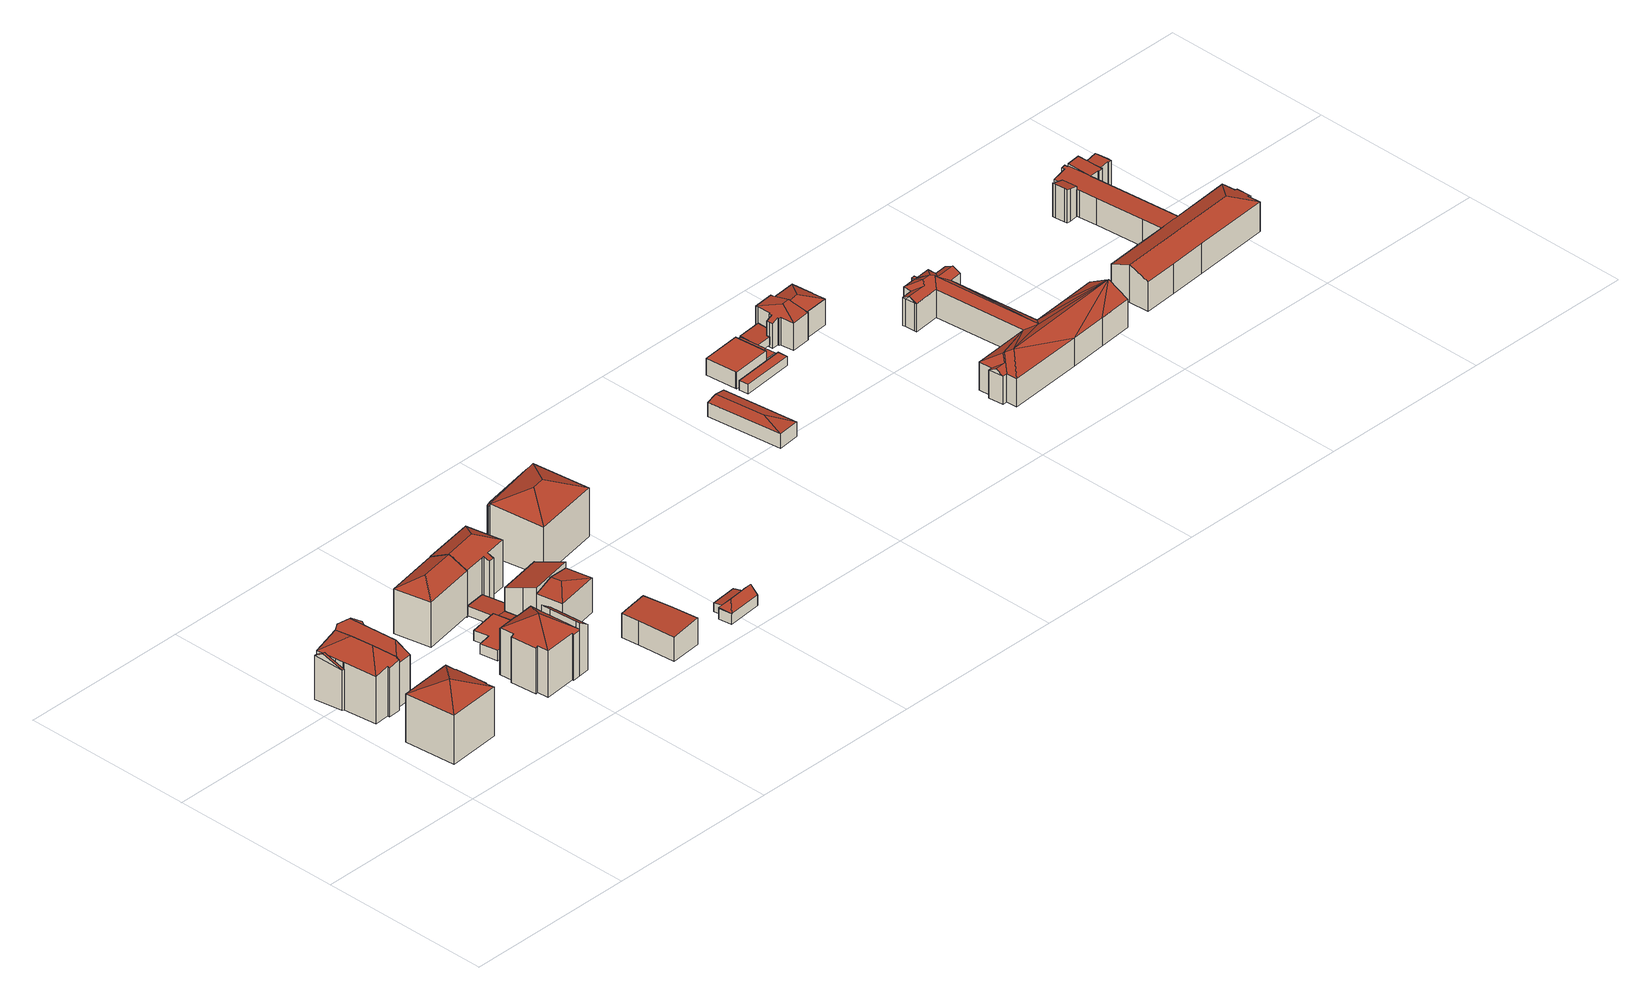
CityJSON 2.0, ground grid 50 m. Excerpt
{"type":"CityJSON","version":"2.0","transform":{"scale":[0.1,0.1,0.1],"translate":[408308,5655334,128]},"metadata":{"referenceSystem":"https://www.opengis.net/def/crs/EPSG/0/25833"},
"CityObjects":{
"building1":{"type":"Building","attributes":{"Dachtyp_tdc":"tdcTentRoof","Gemeindeschluessel":14612000,"Dachneigung":23.63,"QualitaetDacherkennung":55,"Geometrietyp2DReferenz":"3000","measuredHeight":17.8,"function":"31001_9998","roofType":"3500"},"geometry":[{"type":"Solid","lod":"2","boundaries":[[[[0,1,2,3]],[[1,4,5,2]],[[4,6,7,5]],[[6,8,9,7]],[[8,10,11,9]],[[10,12,13,11]],[[12,14,15,13]],[[14,0,3,15]],[[6,4,16]],[[0,14,12,10,8,6,16]],[[1,0,16]],[[4,1,16]],[[3,2,5,7,9,11,13,15]]]],"semantics":{"surfaces":[{"type":"WallSurface"},{"type":"RoofSurface"},{"type":"GroundSurface"}],"values":[[0,0,0,0,0,0,0,0,1,1,1,1,2]]}}]},
"building2":{"type":"Building","attributes":{"Gemeindeschluessel":14612000,"Geometrietyp2DReferenz":"3000","function":"31001_9998","roofType":"9999"},"children":["building2-1","building2-2","building2-3"]},
"building2-1":{"type":"BuildingPart","attributes":{"Dachtyp_tdc":"tdcGableRoof","Dachneigung":21.83,"QualitaetDacherkennung":17,"Geometrietyp2DReferenz":"3000","measuredHeight":14.41,"roofType":"3100"},"parents":["building2"],"geometry":[{"type":"MultiSurface","lod":"2","boundaries":[[[17,18,19,20]],[[18,21,22,19]],[[21,23,24,22]],[[21,18,25]],[[18,17,26,27,25]],[[23,21,25,27,28]],[[20,19,22,24]]],"semantics":{"surfaces":[{"type":"WallSurface"},{"type":"RoofSurface"},{"type":"GroundSurface"}],"values":[0,0,0,0,1,1,2]}}]},
"building2-2":{"type":"BuildingPart","attributes":{"Dachtyp_tdc":"tdcHipRoof","Dachneigung":24.2,"QualitaetDacherkennung":40,"Geometrietyp2DReferenz":"3000","measuredHeight":17.04,"roofType":"3200"},"parents":["building2"],"geometry":[{"type":"MultiSurface","lod":"2","boundaries":[[[29,30,31,32]],[[30,33,34,31]],[[33,35,36,34]],[[35,37,38,36]],[[37,39,17,20,38]],[[40,41,42,43,24,23]],[[44,45,46]],[[44,29,32,45]],[[41,40,47]],[[37,35,33,30,29,44,48]],[[40,28,26,39,37,48,47]],[[44,41,47,48]],[[32,31,34,36,38,20,24,43,45]]],"semantics":{"surfaces":[{"type":"WallSurface"},{"type":"RoofSurface"},{"type":"GroundSurface"}],"values":[0,0,0,0,0,0,0,0,1,1,1,1,2]}}]},
"building2-3":{"type":"BuildingPart","attributes":{"Dachtyp_tdc":"tdcFreeFormRoof","Dachneigung":61.93,"QualitaetDacherkennung":18,"Geometrietyp2DReferenz":"3000","measuredHeight":18.67,"roofType":"5000"},"parents":["building2"],"geometry":[{"type":"MultiSurface","lod":"2","boundaries":[[[49,50,51,52]],[[50,53,54,51]],[[53,55,56,54]],[[55,57,58,56]],[[57,46,45,58]],[[42,59,60,43]],[[59,49,52,60]],[[46,57,61]],[[62,61,57,55]],[[55,53,63,64,62]],[[63,50,49,65,64]],[[59,42,46,61,62,64,65]],[[50,63,53]],[[59,65,49]],[[52,51,54,56,58,45,43,60]]],"semantics":{"surfaces":[{"type":"WallSurface"},{"type":"RoofSurface"},{"type":"GroundSurface"}],"values":[0,0,0,0,0,0,0,1,1,1,1,1,0,0,2]}}]},
"building3":{"type":"Building","attributes":{"Gemeindeschluessel":14612000,"Geometrietyp2DReferenz":"3000","function":"31001_9998","roofType":"9999"},"children":["building3-1","building3-2"]},
"building3-1":{"type":"BuildingPart","attributes":{"Dachtyp_tdc":"tdcPolyFlatRoof","Dachneigung":35.31,"QualitaetDacherkennung":50,"Geometrietyp2DReferenz":"3000","measuredHeight":15.79,"roofType":"2100"},"parents":["building3"],"geometry":[{"type":"MultiSurface","lod":"2","boundaries":[[[66,67,68,69]],[[67,70,71,68]],[[70,72,73,71]],[[72,74,75,73]],[[74,76,77,75]],[[76,78,79,77]],[[78,80,81,82,79]],[[83,66,69,84,85]],[[83,80,78,76,74,72,70,67,66]],[[69,68,71,73,75,77,79,82,86,84]]],"semantics":{"surfaces":[{"type":"WallSurface"},{"type":"RoofSurface"},{"type":"GroundSurface"}],"values":[0,0,0,0,0,0,0,0,1,2]}}]},
"building3-2":{"type":"BuildingPart","attributes":{"Dachtyp_tdc":"tdcTentRoof","Dachneigung":36.89,"QualitaetDacherkennung":38,"Geometrietyp2DReferenz":"3000","measuredHeight":18.36,"roofType":"3500"},"parents":["building3"],"geometry":[{"type":"MultiSurface","lod":"2","boundaries":[[[81,87,88,82]],[[87,89,90,88]],[[89,91,92,90]],[[91,93,94,92]],[[93,95,96,94]],[[95,97,98,96]],[[97,99,100,98]],[[99,101,102,100]],[[101,103,104,102]],[[103,105,106,104]],[[105,107,108,106]],[[107,109,110,108]],[[109,85,84,110]],[[91,89,87,81,111,112]],[[101,99,97,95,93,91,112]],[[109,107,105,103,101,112]],[[111,85,109,112]],[[82,88,90,92,94,96,98,100,102,104,106,108,110,84,86]]],"semantics":{"surfaces":[{"type":"WallSurface"},{"type":"RoofSurface"},{"type":"GroundSurface"}],"values":[0,0,0,0,0,0,0,0,0,0,0,0,0,1,1,1,1,2]}}]},
"building4":{"type":"Building","attributes":{"Dachtyp_tdc":"tdcHipAndGableRoof","Gemeindeschluessel":14612000,"Dachneigung":28.5,"QualitaetDacherkennung":60,"Geometrietyp2DReferenz":"3000","measuredHeight":16.3,"function":"31001_9998","roofType":"5000"},"geometry":[{"type":"Solid","lod":"2","boundaries":[[[[113,114,115,116]],[[117,118,119,120]],[[121,122,118,117]],[[122,114,119,118]],[[114,113,120,119]],[[113,121,117,120]],[[114,122,115]],[[121,113,116]],[[122,121,116,115]]]],"semantics":{"surfaces":[{"type":"RoofSurface"},{"type":"GroundSurface"},{"type":"WallSurface"}],"values":[[0,1,2,2,2,2,0,2,0]]}}]},
"building5":{"type":"Building","attributes":{"Dachtyp_tdc":"tdcPolyFlatRoof","Gemeindeschluessel":14612000,"Dachneigung":0,"QualitaetDacherkennung":18,"Geometrietyp2DReferenz":"3000","measuredHeight":3.03,"function":"31001_9998","roofType":"1000"},"geometry":[{"type":"Solid","lod":"2","boundaries":[[[[123,124,125,126]],[[124,127,128,125]],[[127,129,130,128]],[[129,131,132,130]],[[131,133,134,132]],[[133,135,136,134]],[[135,137,138,136]],[[137,123,126,138]],[[137,135,133,131,129,127,124,123]],[[126,125,128,130,132,134,136,138]]]],"semantics":{"surfaces":[{"type":"WallSurface"},{"type":"RoofSurface"},{"type":"GroundSurface"}],"values":[[0,0,0,0,0,0,0,0,1,2]]}}]},
"building6":{"type":"Building","attributes":{"Dachtyp_tdc":"tdcPolyFlatRoof","Gemeindeschluessel":14612000,"Dachneigung":0,"QualitaetDacherkennung":70,"Geometrietyp2DReferenz":"3000","measuredHeight":3,"function":"31001_9998","roofType":"1000"},"geometry":[{"type":"Solid","lod":"2","boundaries":[[[[139,140,141,142]],[[140,143,144,141]],[[143,145,146,144]],[[145,139,142,146]],[[145,143,140,139]],[[142,141,144,146]]]],"semantics":{"surfaces":[{"type":"WallSurface"},{"type":"RoofSurface"},{"type":"GroundSurface"}],"values":[[0,0,0,0,1,2]]}}]},
"building7":{"type":"Building","attributes":{"Gemeindeschluessel":14612000,"Geometrietyp2DReferenz":"3000","function":"31001_9998","roofType":"9999"},"children":["building7-1","building7-2"]},
"building7-1":{"type":"BuildingPart","attributes":{"Dachtyp_tdc":"tdcPolyFlatRoof","Dachneigung":4.96,"QualitaetDacherkennung":75,"Geometrietyp2DReferenz":"3000","measuredHeight":2.8,"roofType":"2100"},"parents":["building7"],"geometry":[{"type":"MultiSurface","lod":"2","boundaries":[[[147,148,149,150]],[[148,151,152,149]],[[153,147,150,154]],[[153,155,151,148,147]],[[150,149,152,154]]],"semantics":{"surfaces":[{"type":"WallSurface"},{"type":"RoofSurface"},{"type":"GroundSurface"}],"values":[0,0,0,1,2]}}]},
"building7-2":{"type":"BuildingPart","attributes":{"Dachtyp_tdc":"tdcPolyFlatRoof","Dachneigung":3.91,"QualitaetDacherkennung":71,"Geometrietyp2DReferenz":"3000","measuredHeight":2.79,"roofType":"2100"},"parents":["building7"],"geometry":[{"type":"MultiSurface","lod":"2","boundaries":[[[156,157,158,159]],[[157,160,161,158]],[[160,162,153,154,161]],[[151,163,164,152]],[[163,156,159,164]],[[163,151,155,162,160,157,156]],[[159,158,161,154,152,164]]],"semantics":{"surfaces":[{"type":"WallSurface"},{"type":"RoofSurface"},{"type":"GroundSurface"}],"values":[0,0,0,0,0,1,2]}}]},
"building8":{"type":"Building","attributes":{"Dachtyp_tdc":"tdcHipAndGableRoof","Gemeindeschluessel":14612000,"Dachneigung":10.23,"QualitaetDacherkennung":33,"Geometrietyp2DReferenz":"3000","measuredHeight":11.48,"function":"31001_9998","roofType":"5000"},"geometry":[{"type":"Solid","lod":"2","boundaries":[[[[165,166,167,168]],[[166,169,170,167]],[[169,171,172,170]],[[171,165,168,172]],[[169,166,173]],[[165,171,174]],[[166,165,174,173]],[[171,169,173,174]],[[168,167,170,172]]]],"semantics":{"surfaces":[{"type":"WallSurface"},{"type":"RoofSurface"},{"type":"GroundSurface"}],"values":[[0,0,0,0,1,0,1,1,2]]}}]},
"building9":{"type":"Building","attributes":{"Dachtyp_tdc":"tdcHipAndGableRoof","Gemeindeschluessel":14612000,"Dachneigung":27.97,"QualitaetDacherkennung":64,"Geometrietyp2DReferenz":"3000","measuredHeight":16.74,"function":"31001_9998","roofType":"5000"},"geometry":[{"type":"Solid","lod":"2","boundaries":[[[[175,176,177,178]],[[176,179,180,177]],[[179,181,182,180]],[[181,183,184,182]],[[176,175,185]],[[175,186,187,185]],[[187,188,189,190,183,181,179,176,185]],[[184,191,192,193,194,195,178,177,180,182]],[[183,190,191,184]],[[190,189,192,191]],[[189,188,193,192]],[[188,187,194,193]],[[187,186,195,194]],[[186,175,178,195]]]],"semantics":{"surfaces":[{"type":"WallSurface"},{"type":"RoofSurface"},{"type":"GroundSurface"}],"values":[[0,0,0,0,1,1,1,2,0,0,0,0,0,0]]}}]},
"building10":{"type":"Building","attributes":{"Dachtyp_tdc":"tdcPolyFlatRoof","Gemeindeschluessel":14612000,"Dachneigung":21.14,"QualitaetDacherkennung":76,"Geometrietyp2DReferenz":"3000","measuredHeight":13.13,"function":"31001_9998","roofType":"2100"},"geometry":[{"type":"Solid","lod":"2","boundaries":[[[[196,197,198,199]],[[197,200,201,198]],[[200,202,203,201]],[[202,204,205,203]],[[204,206,207,205]],[[206,208,209,207]],[[208,196,199,209]],[[208,206,204,202,200,197,196]],[[199,198,201,203,205,207,209]]]],"semantics":{"surfaces":[{"type":"WallSurface"},{"type":"RoofSurface"},{"type":"GroundSurface"}],"values":[[0,0,0,0,0,0,0,1,2]]}}]},
"building11":{"type":"Building","attributes":{"Gemeindeschluessel":14612000,"Dachtyp_tdc":"tdcPolyFlatRoof","Dachneigung":4.9,"QualitaetDacherkennung":80,"Geometrietyp2DReferenz":"3000","measuredHeight":7.87,"function":"31001_9998","roofType":"2100"},"geometry":[{"type":"Solid","lod":"2","boundaries":[[[[210,211,212,213]],[[211,214,215,212]],[[214,216,217,215]],[[216,218,219,217]],[[218,220,221,219]],[[220,222,223,221]],[[222,224,225,223]],[[224,226,227,225]],[[226,210,213,227]],[[226,224,222,220,218,216,214,211,210]],[[213,212,215,217,219,221,223,225,227]]]],"semantics":{"surfaces":[{"type":"WallSurface"},{"type":"RoofSurface"},{"type":"GroundSurface"}],"values":[[0,0,0,0,0,0,0,0,0,1,2]]}}]},
"building12":{"type":"Building","attributes":{"Dachtyp_tdc":"tdcPolyFlatRoof","Gemeindeschluessel":14612000,"Dachneigung":4.91,"QualitaetDacherkennung":60,"Geometrietyp2DReferenz":"3000","measuredHeight":3.02,"function":"31001_9998","roofType":"2100"},"geometry":[{"type":"Solid","lod":"2","boundaries":[[[[228,229,230,231]],[[229,232,233,230]],[[232,234,235,233]],[[234,236,237,235]],[[236,238,239,237]],[[238,228,231,239]],[[238,236,234,232,229,228]],[[231,230,233,235,237,239]]]],"semantics":{"surfaces":[{"type":"WallSurface"},{"type":"RoofSurface"},{"type":"GroundSurface"}],"values":[[0,0,0,0,0,0,1,2]]}}]},
"building13":{"type":"Building","attributes":{"Gemeindeschluessel":14612000,"Geometrietyp2DReferenz":"3000","function":"31001_9998","roofType":"9999"},"children":["building13-1","building13-2"]},
"building13-1":{"type":"BuildingPart","attributes":{"Dachtyp_tdc":"tdcPolyFlatRoof","Dachneigung":10.51,"QualitaetDacherkennung":75,"Geometrietyp2DReferenz":"3000","measuredHeight":3.11,"roofType":"2100"},"parents":["building13"],"geometry":[{"type":"MultiSurface","lod":"2","boundaries":[[[240,241,242,243]],[[244,245,246,247]],[[245,240,243,246]],[[245,244,241,240]],[[243,242,247,246]]],"semantics":{"surfaces":[{"type":"WallSurface"},{"type":"RoofSurface"},{"type":"GroundSurface"}],"values":[0,0,0,1,2]}}]},
"building13-2":{"type":"BuildingPart","attributes":{"Dachtyp_tdc":"tdcHipAndGableRoof","Dachneigung":47.64,"QualitaetDacherkennung":72,"Geometrietyp2DReferenz":"3000","measuredHeight":5.39,"roofType":"5000"},"parents":["building13"],"geometry":[{"type":"MultiSurface","lod":"2","boundaries":[[[248,249,250,251]],[[249,244,247,250]],[[241,252,253,242]],[[252,254,255,253]],[[254,248,251,255]],[[256,248,257]],[[248,254,258,257]],[[259,256,257,258,260,261]],[[241,261,260,252]],[[252,260,258,254]],[[249,256,259,244]],[[244,259,261,241]],[[248,256,249]],[[251,250,247,242,253,255]]],"semantics":{"surfaces":[{"type":"WallSurface"},{"type":"RoofSurface"},{"type":"GroundSurface"}],"values":[0,0,0,0,0,1,1,1,0,0,0,0,0,2]}}]},
"building14":{"type":"Building","attributes":{"Gemeindeschluessel":14612000,"Geometrietyp2DReferenz":"3000","function":"31001_9998","roofType":"9999"},"children":["building14-1","building14-2"]},
"building14-1":{"type":"BuildingPart","attributes":{"Dachtyp_tdc":"tdcHipRoof","Dachneigung":25.37,"QualitaetDacherkennung":55,"Geometrietyp2DReferenz":"3000","measuredHeight":18.41,"roofType":"3200"},"parents":["building14"],"geometry":[{"type":"MultiSurface","lod":"2","boundaries":[[[262,263,264,265]],[[263,266,267,268,264]],[[269,262,265,270]],[[266,263,271]],[[262,269,272]],[[263,262,272,271]],[[269,266,271,272]],[[265,264,268,273,270]]],"semantics":{"surfaces":[{"type":"WallSurface"},{"type":"RoofSurface"},{"type":"GroundSurface"}],"values":[0,0,0,1,1,1,1,2]}}]},
"building14-2":{"type":"BuildingPart","attributes":{"Dachtyp_tdc":"tdcFreeFormRoof","Dachneigung":64.28,"QualitaetDacherkennung":11,"Geometrietyp2DReferenz":"3000","measuredHeight":15.52,"roofType":"5000"},"parents":["building14"],"geometry":[{"type":"MultiSurface","lod":"2","boundaries":[[[274,275,276,277]],[[275,278,279,276]],[[278,280,281,279]],[[280,282,283,281]],[[282,284,285,283]],[[284,286,287,285]],[[286,288,289,287]],[[290,291,292,293]],[[291,294,295,292]],[[294,296,297,295]],[[296,298,273,297]],[[267,299,300,268]],[[299,274,277,300]],[[298,296,301]],[[296,294,291,290,288,286,284,282,280,278,275,274,302,301]],[[274,299,267,302]],[[267,298,301,302]],[[277,276,279,281,283,285,287,289,293,292,295,297,273,268,300]],[[288,290,293,289]]],"semantics":{"surfaces":[{"type":"WallSurface"},{"type":"RoofSurface"},{"type":"GroundSurface"}],"values":[0,0,0,0,0,0,0,0,0,0,0,0,0,1,1,1,1,2,0]}}]},
"building15":{"type":"Building","attributes":{"Dachtyp_tdc":"tdcHipAndGableRoof","Gemeindeschluessel":14612000,"Dachneigung":12.33,"QualitaetDacherkennung":69,"Geometrietyp2DReferenz":"3000","measuredHeight":5.05,"function":"31001_9998","roofType":"5000"},"geometry":[{"type":"Solid","lod":"2","boundaries":[[[[303,304,305,306]],[[304,307,308,305]],[[307,309,310,308]],[[309,303,306,310]],[[307,304,311]],[[303,309,312]],[[304,303,312,311]],[[309,307,311,312]],[[306,305,308,310]]]],"semantics":{"surfaces":[{"type":"WallSurface"},{"type":"RoofSurface"},{"type":"GroundSurface"}],"values":[[0,0,0,0,1,0,1,1,2]]}}]},
"building16":{"type":"Building","attributes":{"Dachtyp_tdc":"tdcPolyFlatRoof","Gemeindeschluessel":14612000,"Dachneigung":0,"QualitaetDacherkennung":70,"Geometrietyp2DReferenz":"3000","measuredHeight":4.89,"function":"31001_9998","roofType":"1000"},"geometry":[{"type":"Solid","lod":"2","boundaries":[[[[313,314,315,316]],[[314,317,318,315]],[[317,319,320,318]],[[319,321,322,320]],[[321,313,316,322]],[[321,319,317,314,313]],[[316,315,318,320,322]]]],"semantics":{"surfaces":[{"type":"WallSurface"},{"type":"RoofSurface"},{"type":"GroundSurface"}],"values":[[0,0,0,0,0,1,2]]}}]},
"building17":{"type":"Building","attributes":{"Dachtyp_tdc":"tdcPolyFlatRoof","Gemeindeschluessel":14612000,"Dachneigung":0,"QualitaetDacherkennung":86,"Geometrietyp2DReferenz":"3000","measuredHeight":2.79,"function":"31001_9998","roofType":"1000"},"geometry":[{"type":"Solid","lod":"2","boundaries":[[[[323,324,325,326]],[[324,327,328,325]],[[327,329,330,328]],[[329,323,326,330]],[[329,327,324,323]],[[326,325,328,330]]]],"semantics":{"surfaces":[{"type":"WallSurface"},{"type":"RoofSurface"},{"type":"GroundSurface"}],"values":[[0,0,0,0,1,2]]}}]},
"building18":{"type":"Building","attributes":{"Dachtyp_tdc":"tdcFreeFormRoof","Gemeindeschluessel":14612000,"Dachneigung":40.49,"QualitaetDacherkennung":16,"Geometrietyp2DReferenz":"3000","measuredHeight":4.05,"function":"31001_9998","roofType":"5000"},"geometry":[{"type":"Solid","lod":"2","boundaries":[[[[331,332,333,334]],[[332,335,336,333]],[[335,337,338,336]],[[337,339,340,338]],[[339,341,342,340]],[[341,343,344,342]],[[343,331,334,344]],[[345,343,341]],[[346,345,341,339]],[[337,346,339]],[[335,346,337]],[[346,335,347]],[[348,347,335,332]],[[348,332,331]],[[345,346,347,348,331,343]],[[334,333,336,338,340,342,344]]]],"semantics":{"surfaces":[{"type":"WallSurface"},{"type":"RoofSurface"},{"type":"GroundSurface"}],"values":[[0,0,0,0,0,0,0,1,1,1,1,1,1,1,1,2]]}}]},
"building19":{"type":"Building","attributes":{"Dachtyp_tdc":"tdcPolyFlatRoof","Gemeindeschluessel":14612000,"Dachneigung":4.13,"QualitaetDacherkennung":68,"Geometrietyp2DReferenz":"3000","measuredHeight":2.82,"function":"31001_9998","roofType":"2100"},"geometry":[{"type":"Solid","lod":"2","boundaries":[[[[349,350,351,352]],[[350,353,354,351]],[[353,355,356,354]],[[355,357,358,356]],[[357,359,360,358]],[[359,361,362,360]],[[361,363,364,362]],[[363,349,352,364]],[[363,361,359,357,355,353,350,349]],[[352,351,354,356,358,360,362,364]]]],"semantics":{"surfaces":[{"type":"WallSurface"},{"type":"RoofSurface"},{"type":"GroundSurface"}],"values":[[0,0,0,0,0,0,0,0,1,2]]}}]},
"building20":{"type":"Building","attributes":{"Gemeindeschluessel":14612000,"Geometrietyp2DReferenz":"3000","function":"31001_9998","roofType":"9999"},"children":["building20-1","building20-2"]},
"building20-1":{"type":"BuildingPart","attributes":{"Dachtyp_tdc":"tdcHipAndGableRoof","Dachneigung":19.13,"QualitaetDacherkennung":66,"Geometrietyp2DReferenz":"3000","measuredHeight":9.33,"roofType":"5000"},"parents":["building20"],"geometry":[{"type":"MultiSurface","lod":"2","boundaries":[[[365,366,367,368,369,370]],[[366,371,372,367]],[[371,373,374,372]],[[373,375,376,374]],[[375,377,378,376]],[[377,379,380,378]],[[379,381,382,380]],[[381,383,384,382]],[[383,385,386,384]],[[385,387,388,386]],[[387,389,390,388]],[[389,391,392,390]],[[391,393,394,392]],[[393,395,396,394]],[[395,397,398,396]],[[397,399,400,398]],[[399,401,400]],[[395,393,391,389,387,385,383,381,379,377,375,373,402]],[[373,371,366,365,403,404,402]],[[404,399,397,395,402]],[[405,368,367,372,374,376,378,380,382,384,386,388,390,392,394,396,398,400]]],"semantics":{"surfaces":[{"type":"WallSurface"},{"type":"RoofSurface"},{"type":"GroundSurface"}],"values":[0,0,0,0,0,0,0,0,0,0,0,0,0,0,0,0,0,1,1,1,2]}}]},
"building20-2":{"type":"BuildingPart","attributes":{"Dachtyp_tdc":"tdcHipAndGableRoof","Dachneigung":19.21,"QualitaetDacherkennung":76,"Geometrietyp2DReferenz":"3000","measuredHeight":9.49,"roofType":"5000"},"parents":["building20"],"geometry":[{"type":"MultiSurface","lod":"2","boundaries":[[[406,407,408,409]],[[407,410,411,408]],[[410,412,413,411]],[[412,414,415,413]],[[414,416,417,415]],[[416,418,419,417]],[[418,369,368,419]],[[401,406,409,400]],[[420,421,422,423,424,425,406,426]],[[406,401,404,427,426]],[[370,420,426,427,403]],[[407,425,424,410]],[[406,425,407]],[[410,424,423,412]],[[412,423,422,414]],[[414,422,421,416]],[[416,421,420,418]],[[418,420,370,369]],[[409,408,411,413,415,417,419,368,405,400]]],"semantics":{"surfaces":[{"type":"WallSurface"},{"type":"RoofSurface"},{"type":"GroundSurface"}],"values":[0,0,0,0,0,0,0,0,1,1,1,0,0,0,0,0,0,0,2]}}]},
"building21":{"type":"Building","attributes":{"Dachtyp_tdc":"tdcFreeFormRoof","Gemeindeschluessel":14612000,"Dachneigung":29.09,"QualitaetDacherkennung":30,"Geometrietyp2DReferenz":"3000","measuredHeight":11.54,"function":"31001_9998","roofType":"5000"},"geometry":[{"type":"Solid","lod":"2","boundaries":[[[[428,429,430,431]],[[429,432,433,430]],[[432,434,435,433]],[[434,436,437,435]],[[436,438,439,437]],[[440,441,442,443,436,434]],[[444,440,434,432]],[[445,428,446]],[[445,429,428]],[[444,429,445]],[[429,444,432]],[[445,446,447]],[[448,445,447]],[[449,445,448]],[[450,445,449]],[[450,444,445]],[[451,444,450]],[[451,440,444]],[[451,441,440]],[[441,451,452]],[[453,450,449,454]],[[455,450,453]],[[450,455,456]],[[457,458,459,456,455,460]],[[457,461,462]],[[457,463,461]],[[463,457,460]],[[458,457,462,464]],[[465,466,459,458,464,467]],[[468,465,467]],[[469,465,468]],[[470,465,469]],[[470,471,465]],[[471,470,472]],[[473,469,468,474]],[[473,474,475]],[[469,473,475,470]],[[476,471,472,477]],[[478,476,477,479]],[[480,478,479]],[[481,478,480]],[[478,481,482]],[[466,465,471,476,478,482,483]],[[450,456,459,466,483,451]],[[442,441,452,484]],[[443,442,484,438]],[[443,438,436]],[[439,485,486,487,488,489,490,491,492,493,494,495,496,497,498,499,500,501,502,503,504,505,506,507,508,509,510,511,431,430,433,435,437]],[[438,484,485,439]],[[484,452,486,485]],[[452,451,487,486]],[[451,483,488,487]],[[483,482,489,488]],[[482,481,490,489]],[[481,480,491,490]],[[480,479,492,491]],[[479,477,493,492]],[[477,472,494,493]],[[472,470,495,494]],[[470,475,496,495]],[[475,474,497,496]],[[474,468,498,497]],[[468,467,499,498]],[[467,464,500,499]],[[464,462,501,500]],[[462,461,502,501]],[[461,463,503,502]],[[463,460,504,503]],[[460,455,505,504]],[[455,453,506,505]],[[453,454,507,506]],[[454,449,508,507]],[[449,448,509,508]],[[448,447,510,509]],[[447,446,511,510]],[[446,428,431,511]]]],"semantics":{"surfaces":[{"type":"WallSurface"},{"type":"RoofSurface"},{"type":"GroundSurface"}],"values":[[0,0,0,0,0,1,1,1,1,1,1,0,1,1,1,1,1,1,1,1,1,1,1,1,0,0,0,1,1,1,1,1,1,1,1,1,1,1,1,0,0,0,1,1,1,1,0,2,0,0,0,0,0,0,0,0,0,0,0,0,0,0,0,0,0,0,0,0,0,0,0,0,0,0,0,0]]}}]},
"building22":{"type":"Building","attributes":{"Gemeindeschluessel":14612000,"Geometrietyp2DReferenz":"3000","function":"31001_9998","roofType":"9999"},"children":["building22-1","building22-2","building22-3","building22-4","building22-5"]},
"building22-1":{"type":"BuildingPart","attributes":{"Dachtyp_tdc":"tdcPolyFlatRoof","Dachneigung":5.78,"QualitaetDacherkennung":74,"Geometrietyp2DReferenz":"3000","measuredHeight":9.68,"roofType":"2100"},"parents":["building22"],"geometry":[{"type":"MultiSurface","lod":"2","boundaries":[[[512,513,514,515]],[[513,516,517,514]],[[516,518,519,517]],[[520,521,522,523,524]],[[521,525,526,527,522]],[[521,520,518,516,513,512,528,525]],[[527,515,514,517,519,523,522]]],"semantics":{"surfaces":[{"type":"WallSurface"},{"type":"RoofSurface"},{"type":"GroundSurface"}],"values":[0,0,0,0,0,1,2]}}]},
"building22-2":{"type":"BuildingPart","attributes":{"Dachtyp_tdc":"tdcPolyFlatRoof","Dachneigung":10.03,"QualitaetDacherkennung":72,"Geometrietyp2DReferenz":"3000","measuredHeight":8.96,"roofType":"2100"},"parents":["building22"],"geometry":[{"type":"MultiSurface","lod":"2","boundaries":[[[529,530,531,532]],[[530,533,534,531]],[[533,535,536,534]],[[535,537,538,536]],[[537,539,540,538]],[[539,541,542,540]],[[543,544,545,546]],[[544,547,548,545]],[[547,549,550,548]],[[549,551,552,550]],[[551,553,554,552]],[[553,524,523,554]],[[518,555,556,519]],[[555,557,558,559,556]],[[560,557,555,518,524,553,551,549,547,544,543,541,539,537,535,533,530,529]],[[531,534,536,538,540,542,546,545,548,550,552,554,523,519,556,559,532]]],"semantics":{"surfaces":[{"type":"WallSurface"},{"type":"RoofSurface"},{"type":"GroundSurface"}],"values":[0,0,0,0,0,0,0,0,0,0,0,0,0,0,1,2]}}]},
"building22-3":{"type":"BuildingPart","attributes":{"Dachtyp_tdc":"tdcPolyFlatRoof","Dachneigung":14.87,"QualitaetDacherkennung":38,"Geometrietyp2DReferenz":"3000","measuredHeight":9.92,"roofType":"2100"},"parents":["building22"],"geometry":[{"type":"MultiSurface","lod":"2","boundaries":[[[561,562,563,564]],[[562,565,566,563]],[[565,567,568,566]],[[567,569,570,568]],[[569,571,546,570]],[[571,543,546]],[[572,561,564,542,541]],[[572,571,569,567,565,562,561]],[[564,563,566,568,570,546,542]]],"semantics":{"surfaces":[{"type":"WallSurface"},{"type":"RoofSurface"},{"type":"GroundSurface"}],"values":[0,0,0,0,0,0,0,1,2]}}]},
"building22-4":{"type":"BuildingPart","attributes":{"Dachtyp_tdc":"tdcHipAndGableRoof","Dachneigung":22.18,"QualitaetDacherkennung":84,"Geometrietyp2DReferenz":"3000","measuredHeight":11.23,"roofType":"5000"},"parents":["building22"],"geometry":[{"type":"MultiSurface","lod":"2","boundaries":[[[558,573,556,559]],[[573,574,575,556]],[[574,576,577,575]],[[576,578,579,577]],[[578,580,581,579]],[[580,582,583,581]],[[582,584,585,583]],[[584,586,587,585]],[[586,588,589,587]],[[588,590,591,589]],[[584,582,580,578,576,574,592]],[[590,593,594,591]],[[593,595,596,594]],[[595,597,598,596]],[[597,599,600,598]],[[599,601,602,600]],[[601,603,604,602]],[[603,605,532,604]],[[605,529,532]],[[574,573,558,560,605,603,601,599,597,595,593,592]],[[593,590,588,586,584,592]],[[591,594,596,598,600,602,604,532,559,556,575,577,579,581,583,585,587,589]]],"semantics":{"surfaces":[{"type":"WallSurface"},{"type":"RoofSurface"},{"type":"GroundSurface"}],"values":[0,0,0,0,0,0,0,0,0,0,1,0,0,0,0,0,0,0,0,1,1,2]}}]},
"building22-5":{"type":"BuildingPart","attributes":{"Dachtyp_tdc":"tdcPolyFlatRoof","Dachneigung":4.76,"QualitaetDacherkennung":48,"Geometrietyp2DReferenz":"3000","measuredHeight":9.56,"roofType":"2100"},"parents":["building22"],"geometry":[{"type":"MultiSurface","lod":"2","boundaries":[[[526,606,607,527]],[[606,608,609,607]],[[608,610,611,609]],[[610,612,613,611]],[[612,614,615,613]],[[614,616,617,615]],[[616,618,619,617]],[[618,620,621,619]],[[620,622,512,515,621]],[[620,618,616,614,612,610,608,606,526,528,622]],[[515,527,607,609,611,613,615,617,619,621]]],"semantics":{"surfaces":[{"type":"WallSurface"},{"type":"RoofSurface"},{"type":"GroundSurface"}],"values":[0,0,0,0,0,0,0,0,0,1,2]}}]}
},
"vertices":[
[185,104,196],[31,91,196],[31,91,51],[185,104,51],[18,242,194],[18,242,51],[172,255,194],[172,255,51],[174,226,195],[174,226,51],[178,226,193],[178,226,51],[186,132,194],[186,132,51],[182,131,195],[182,131,51],[101,173,229],
[18,449,165],[12,450,165],[12,450,45],[18,449,45],[0,531,175],[0,531,45],[9,532,175],[9,532,45],[4,508,189],[12,502,186],[12,509,189],[11,514,186],
[109,359,198],[109,351,195],[109,351,45],[109,359,45],[73,348,189],[73,348,45],[73,355,192],[73,355,45],[28,351,185],[28,351,45],[18,449,185],[9,532,186],[86,543,202],[86,543,177],[86,543,45],[111,359,198],[111,359,45],[111,359,177],[80,485,215],[88,419,215],
[125,555,177],[148,537,177],[148,537,45],[125,555,45],[151,497,177],[151,497,45],[148,497,177],[148,497,45],[161,364,177],[161,364,45],[85,550,177],[85,550,45],[133,386,225],[117,523,230],[150,514,208],[118,523,231],[101,552,208],
[533,250,185],[540,171,185],[540,171,50],[533,250,50],[541,157,185],[541,157,50],[542,150,185],[542,150,50],[542,140,185],[542,140,50],[543,134,185],[543,134,50],[543,132,185],[543,132,50],[511,129,208],[511,129,186],[511,129,50],[501,247,208],[501,247,50],[501,247,190],[511,133,50],
[487,127,186],[487,127,50],[487,131,188],[487,131,50],[393,122,188],[393,122,50],[390,155,188],[390,155,50],[384,154,184],[384,154,50],[377,231,184],[377,231,50],[385,231,190],[385,231,50],[381,270,190],[381,270,50],[381,273,188],[381,273,50],[443,279,188],[443,279,50],[443,276,190],[443,276,50],[498,281,190],[498,281,50],[511,133,188],[445,204,233],
[500,621,169],[342,592,169],[406,547,199],[509,566,199],[519,514,36],[363,486,36],[342,592,36],[500,621,36],[519,514,170],[363,486,170],
[464,327,74],[426,323,74],[426,323,44],[464,327,44],[417,374,74],[417,374,44],[455,381,74],[455,381,44],[447,424,74],[447,424,44],[532,439,74],[532,439,44],[543,377,74],[543,377,44],[550,339,74],[550,339,44],
[586,346,78],[550,339,78],[550,339,48],[586,346,48],[543,377,78],[543,377,48],[579,384,78],[579,384,48],
[579,384,63],[543,377,67],[543,377,38],[579,384,38],[534,430,66],[534,430,38],[569,436,63],[569,436,38],[543,431,66],
[519,514,66],[583,525,62],[583,525,38],[519,514,38],[599,442,62],[599,442,38],[569,436,64],[532,439,66],[532,439,38],
[714,370,150],[728,295,150],[728,295,47],[714,370,47],[599,271,150],[599,271,47],[586,346,150],[586,346,47],[655,327,162],[649,358,162],
[652,647,170],[671,541,171],[671,541,32],[652,647,32],[607,530,171],[607,530,32],[610,513,162],[610,513,32],[593,510,162],[593,510,32],[608,584,200],[500,621,170],[509,566,200],[519,514,171],[583,525,171],[590,527,171],[590,527,32],[583,525,32],[519,514,32],[509,566,32],[500,621,32],
[714,370,168],[586,346,168],[586,346,37],[714,370,37],[579,384,153],[579,384,37],[569,436,133],[569,436,37],[599,442,133],[599,442,37],[697,460,133],[697,460,37],[704,423,147],[704,423,37],
[710,2,125],[700,112,125],[700,112,54],[710,2,54],[695,164,125],[695,164,54],[745,169,129],[745,169,54],[753,169,130],[753,169,54],[773,171,132],[773,171,54],[778,172,132],[778,172,54],[791,94,132],[791,94,54],[801,10,133],[801,10,54],
[748,376,66],[714,370,63],[714,370,36],[748,376,36],[704,423,63],[704,423,36],[718,426,64],[718,426,36],[711,472,64],[711,472,36],[734,476,66],[734,476,36],
[1005,86,79],[1008,57,85],[1008,57,54],[1005,86,54],[931,49,85],[928,78,79],[928,78,54],[931,49,54],
[918,8,85],[914,48,85],[914,48,54],[918,8,54],[1015,58,85],[1015,58,54],[1019,18,85],[1019,18,54],[914,48,87],[938,31,107],[1017,39,107],[931,49,87],[1015,58,87],[1008,57,87],
[976,543,169],[779,507,170],[779,507,24],[976,543,24],[751,660,179],[751,660,171],[751,660,24],[947,703,178],[947,703,24],[843,602,209],[884,610,209],[921,697,24],
[750,668,171],[773,672,172],[773,672,24],[750,668,24],[773,675,167],[773,675,24],[816,683,168],[816,683,24],[822,684,169],[822,684,24],[828,685,169],[828,685,24],[834,686,169],[834,686,24],[856,690,170],[856,690,24],[862,691,170],[867,692,170],[867,692,24],[862,691,24],[874,693,170],[874,693,24],[920,702,171],[920,702,24],[921,697,171],[751,665,171],[751,665,24],[919,699,177],[755,665,180],
[1611,698,60],[1636,477,60],[1636,477,17],[1611,698,17],[1572,470,60],[1572,470,17],[1547,690,60],[1547,690,17],[1596,548,67],[1579,694,67],
[1674,818,63],[1788,828,63],[1788,828,14],[1674,818,14],[1797,733,63],[1797,733,14],[1683,723,63],[1683,723,14],[1682,726,63],[1682,726,14],
[1838,702,42],[1687,688,42],[1687,688,14],[1838,702,14],[1684,716,42],[1684,716,14],[1835,730,42],[1835,730,14],
[1788,828,39],[1787,841,39],[1787,841,13],[1788,828,13],[1821,844,39],[1821,844,13],[1826,789,39],[1826,789,13],[1831,736,39],[1831,736,13],[1798,733,39],[1798,733,13],[1797,733,39],[1797,733,13],[1798,734,40],[1812,752,54],[1805,825,54],[1801,829,51],
[1890,804,39],[1870,802,39],[1870,802,14],[1890,804,14],[1871,793,38],[1871,793,14],[1826,789,38],[1826,789,14],[1821,844,42],[1821,844,14],[1890,850,42],[1890,850,14],[1893,813,39],[1893,813,14],[1889,812,39],[1889,812,14],
[1956,753,91],[1956,752,91],[1956,752,8],[1956,753,8],[1956,753,84],[1956,753,85],[1957,746,90],[1957,746,8],[1901,740,89],[1901,740,8],[1897,780,89],[1897,780,8],[1892,780,88],[1892,780,8],[1892,785,88],[1892,785,8],[1872,784,81],[1872,784,8],[1871,793,81],[1871,793,8],[1870,802,81],[1870,802,8],[1890,804,88],[1890,804,8],[1889,812,88],[1889,812,8],[1893,813,89],[1893,813,8],[1890,850,89],[1890,850,8],[1889,857,89],[1889,857,8],[1948,863,89],[1948,863,8],[1948,856,90],[1948,856,8],[1948,856,84],[1929,805,101],[1953,788,98],[1952,807,101],[1952,807,8],
[2022,862,84],[2028,800,84],[2028,800,8],[2022,862,8],[2028,798,84],[2028,798,8],[2029,788,84],[2029,788,8],[2030,773,84],[2030,773,8],[2031,763,84],[2031,763,8],[2032,760,84],[2032,760,8],[2032,760,85],[2031,763,85],[2030,773,85],[2029,788,85],[2028,798,85],[2028,800,85],[1981,805,103],[1952,802,103],
[2427,208,97],[2320,198,97],[2320,198,14],[2427,208,14],[2098,179,97],[2098,179,14],[2096,212,97],[2096,212,14],[2083,211,97],[2083,211,14],[2079,255,97],[2079,255,14],[2134,257,120],[2132,257,120],[2114,236,109],[2081,233,109],[2152,242,129],[2521,275,130],[2526,216,97],[2516,334,97],[2417,325,97],[2311,315,97],[2287,287,111],[2259,311,97],[2087,295,97],[2292,517,97],[2305,380,97],[2287,581,97],[2259,605,111],[2321,608,110],[2262,603,110],[2259,605,112],[2323,585,97],[2320,625,97],[2319,632,97],[2322,596,97],[2283,629,97],[2250,616,116],[2259,609,112],[2281,653,97],[2240,650,97],[2236,644,100],[2230,649,97],[2224,614,116],[2187,645,97],[2235,654,100],[2239,659,97],[2229,658,97],[2213,601,109],[2189,621,97],[2156,596,109],[2154,617,97],[2155,608,97],[2158,580,97],[2158,574,97],[2235,581,97],[2090,256,97],[2090,256,14],[2087,295,14],[2259,311,14],[2235,581,14],[2158,574,14],[2158,580,14],[2155,608,14],[2154,617,14],[2189,621,14],[2187,645,14],[2230,649,14],[2229,658,14],[2239,659,14],[2240,650,14],[2281,653,14],[2283,629,14],[2319,632,14],[2320,625,14],[2322,596,14],[2323,585,14],[2287,581,14],[2292,517,14],[2305,380,14],[2311,315,14],[2417,325,14],[2516,334,14],[2526,216,14],
[2870,632,105],[2858,631,105],[2858,631,16],[2870,632,16],[2858,634,105],[2858,634,16],[2830,632,105],[2830,632,16],[2823,701,112],[2863,705,112],[2863,705,16],[2823,701,16],[2823,701,105],[2866,680,110],[2866,680,108],[2866,680,16],[2867,663,108],
[2801,359,96],[2800,366,96],[2800,366,16],[2801,359,16],[2795,423,96],[2795,423,16],[2782,566,96],[2782,566,16],[2777,618,96],[2777,618,16],[2776,627,96],[2776,627,16],[2775,627,95],[2775,627,16],[2770,671,95],[2768,696,95],[2768,696,16],[2770,671,16],[2809,700,103],[2809,700,16],[2808,709,103],[2808,709,16],[2820,710,105],[2820,710,16],[2821,701,105],[2821,701,16],[2855,364,105],[2855,364,16],[2855,363,105],[2855,363,104],[2855,363,16],[2850,363,104],
[2749,624,112],[2739,623,115],[2739,623,16],[2749,624,16],[2738,631,115],[2738,631,16],[2735,659,115],[2735,659,16],[2735,668,115],[2735,668,16],[2770,671,105],[2775,627,105],
[2855,364,104],[3028,379,104],[3028,379,16],[3032,341,104],[3032,341,16],[3042,342,100],[3042,342,16],[3045,300,99],[3045,300,16],[3034,299,104],[3034,299,16],[3037,261,104],[3037,261,16],[2812,242,104],[2812,242,16],[2704,233,104],[2704,233,16],[2607,225,104],[2607,225,16],[2974,315,128],[2602,283,128],[2602,283,16],[2597,340,105],[2597,340,16],[2694,349,105],[2694,349,16],[2696,349,105],[2696,349,16],[2721,351,105],[2721,351,16],[2773,356,104],[2773,356,16],[2801,359,104],
[2901,684,111],[2901,684,16],[2902,675,111],[2902,675,16],[2905,647,111],[2905,647,16],[2906,636,111],[2906,636,16],[2896,635,110],[2896,635,16],[2896,638,110],[2896,638,16],[2870,635,108],[2870,635,16],[2871,632,108],[2871,632,16],[2870,632,108]
]}
